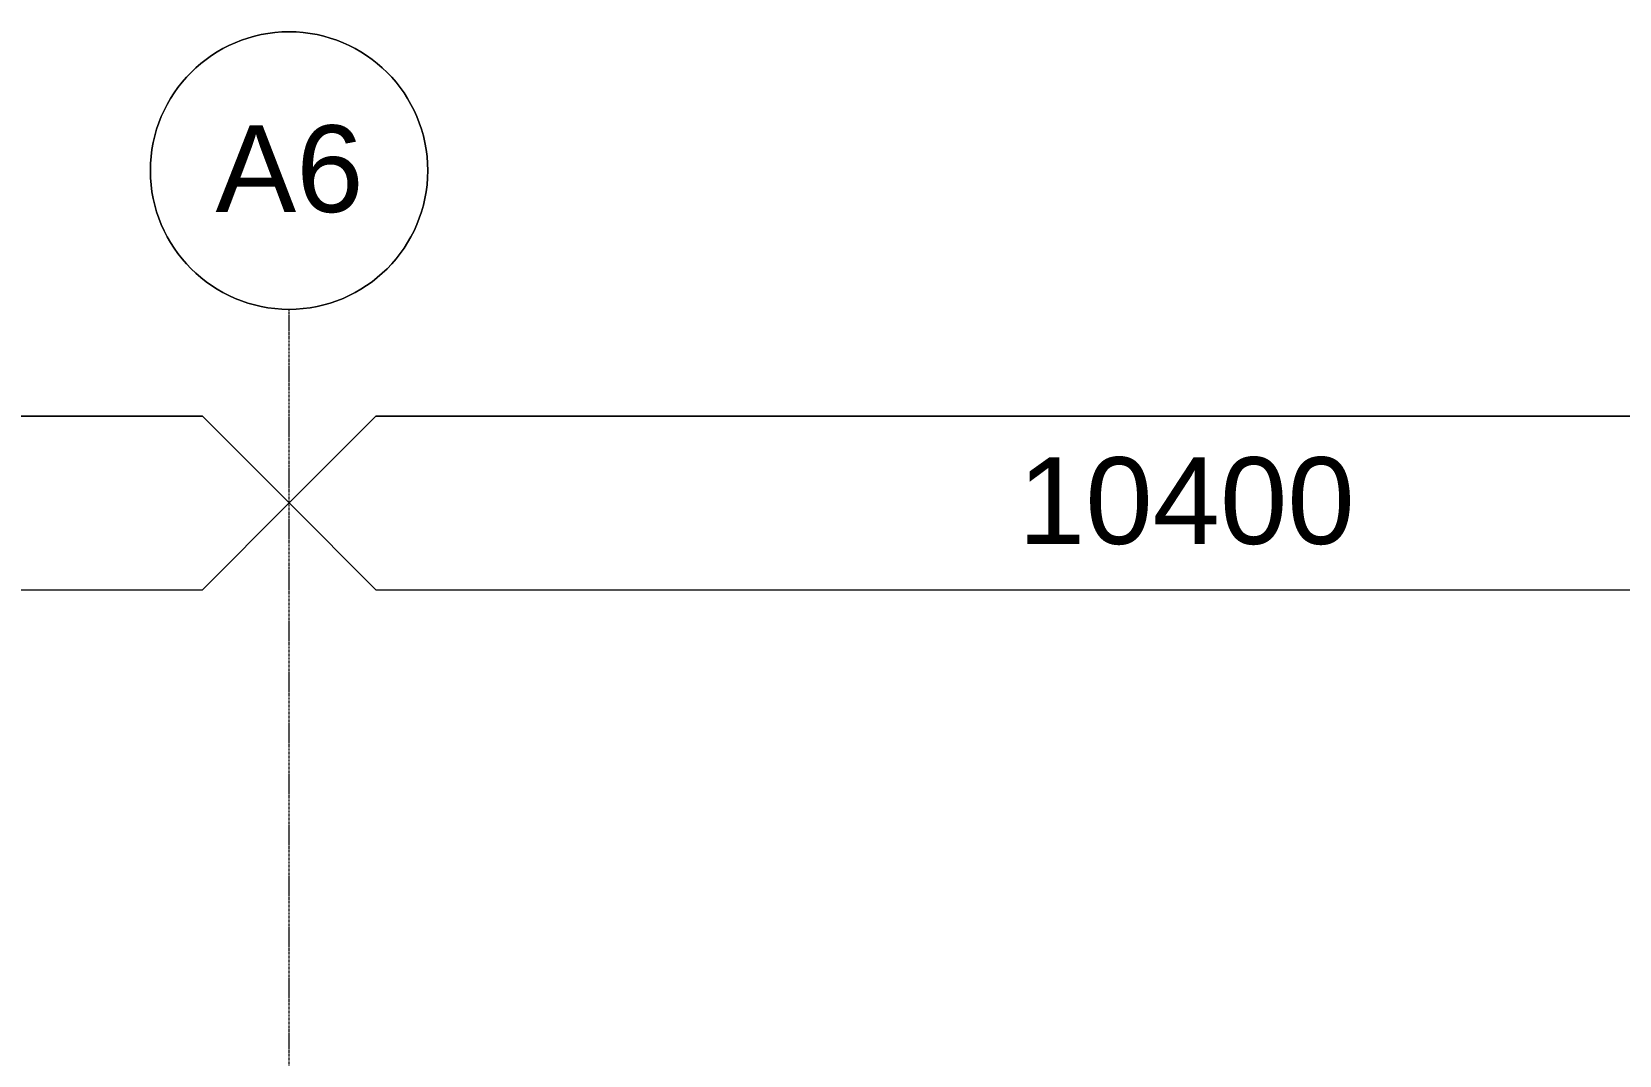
# Model space of a CAD drawing. Header units: millimetres. Extents: x 902415 to 1199587, y -3757 to 35605.
# Drawn here: x 971767 to 980925, y 21843 to 27743 of the extents above; entities that cross this region are included whole.
import ezdxf

# ---------------------------------------------------------------- set-up
doc = ezdxf.new("R2010")
doc.units = ezdxf.units.MM
doc.linetypes.add('Grid Line', pattern=[21, 12, -3, 3, -3])
for name, color, linetype, lineweight in [('A-ANNO-NOTE', 131, 'Continuous', 5), ('A-DETL-GENF', 92, 'Continuous', 5), ('S-GRID', 1, 'Continuous', 5), ('S-GRID-IDEN', 1, 'Continuous', 5)]:
    doc.layers.add(name, color=color, linetype=linetype, lineweight=lineweight)
doc.styles.add('Arial', font='arial.ttf', dxfattribs={"height": 500})

# ---------------------------------------------------------------- blocks, each defined once
blk = doc.blocks.new('Dimension - Grids _2D_ - 1-200-1063965-North - Grids A')
at = {"layer": 'A-DETL-GENF'}
for p, q in [((922751.1, 25527.1), (913751.1, 25527.1)), ((913751.1, 25527.1), (922751.1, 25527.1)), ((923251.1, 25027.1), (922751.1, 25527.1)), ((923251.1, 25027.1), (922751.1, 25527.1)), ((922751.1, 24527.1), (923251.1, 25027.1)), ((923251.1, 25027.1), (922751.1, 24527.1)), ((913751.1, 24527.1), (922751.1, 24527.1)), ((913751.1, 24527.1), (922751.1, 24527.1))]:
    blk.add_line(p, q, dxfattribs=at)
blk = doc.blocks.new('Dimension - Grids _2D_ - 1-200-1063973-North - Grids A')
at = {"layer": 'A-DETL-GENF'}
for p, q in [((973751.1, 25527.1), (973251.1, 25027.1)), ((973251.1, 25027.1), (973751.1, 25527.1)), ((983151.1, 25527.1), (973751.1, 25527.1)), ((973751.1, 25527.1), (983151.1, 25527.1)), ((973251.1, 25027.1), (973751.1, 24527.1)), ((973251.1, 25027.1), (973751.1, 24527.1)), ((973751.1, 24527.1), (983151.1, 24527.1)), ((973751.1, 24527.1), (983151.1, 24527.1))]:
    blk.add_line(p, q, dxfattribs=at)
blk = doc.blocks.new('Grid - A1-203820-North - Grids A')
at = {"layer": 'S-GRID-IDEN'}
blk.add_circle((1014851.1, 26943.2), 800, dxfattribs=at)
for start, end in [(0, 180), (180, 360)]:
    blk.add_arc((1014851.1, 26943.2), 800, start, end, dxfattribs=at)

msp = doc.modelspace()

# ---------------------------------------------------------------- linework, layer by layer
at = {"layer": 'S-GRID', "linetype": 'Grid Line'}
msp.add_line((973251.1, 1045.5), (973251.1, 26143.2), dxfattribs=at)

# ---------------------------------------------------------------- block references
at = {"layer": 'A-DETL-GENF'}
for name, p in [('Dimension - Grids _2D_ - 1-200-1063965-North - Grids A', (50000, 0)), ('Dimension - Grids _2D_ - 1-200-1063973-North - Grids A', (0, 0))]:
    msp.add_blockref(name, p, dxfattribs=at)
at = {"layer": 'S-GRID-IDEN'}
msp.add_blockref('Grid - A1-203820-North - Grids A', (-41600, 0), dxfattribs=at)

# ---------------------------------------------------------------- texts
at = {"layer": 'A-ANNO-NOTE', "insert": (977456.6, 25290.5), "char_height": 500, "width": 2324.894, "attachment_point": 1, "style": 'Arial'}
msp.add_mtext('10400', dxfattribs=at)
at = {"layer": 'S-GRID-IDEN', "insert": (972826.7, 27204), "char_height": 500, "width": 1026.16, "attachment_point": 1, "style": 'Arial'}
msp.add_mtext('A6', dxfattribs=at)

doc.saveas('drawing.dxf')
